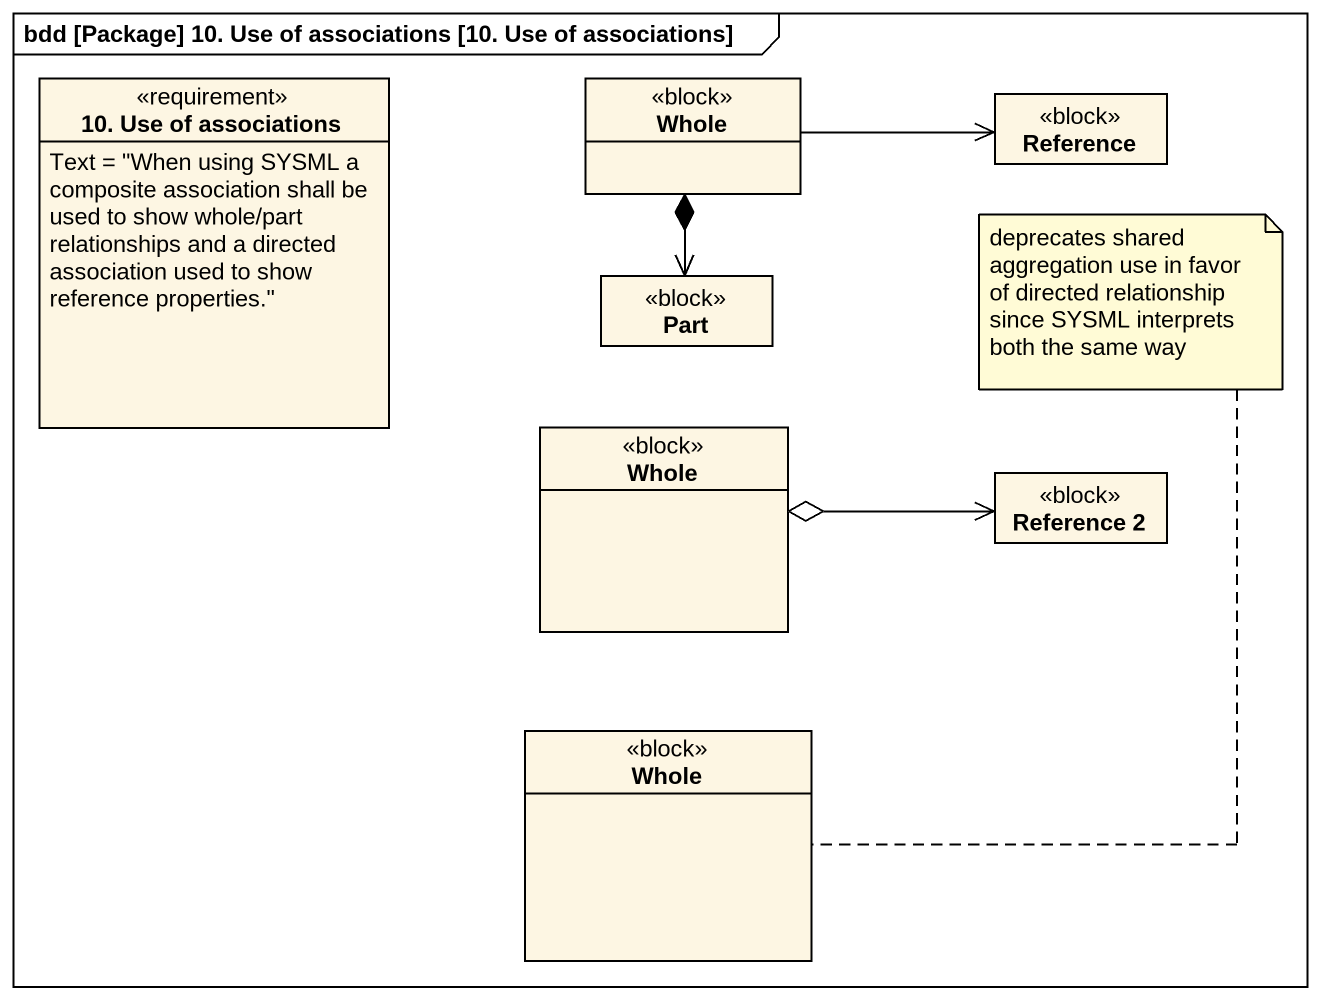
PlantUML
@startuml
mainframe bdd [Package] 10. Use of associations [10. Use of associations]
hide circle
hide empty members
class "10. Use of associations" as r10_Use_of_associations <<requirement>> {
  Text = "When using SYSML a composite association shall be used to show whole/part relationships and a directed association used to show reference properties."
}
class Whole <<block>>
class Reference <<block>>
class Part <<block>>
class "Whole" as Whole_2 <<block>>
class "Reference 2" as Reference_2 <<block>>
class "Whole" as Whole_3 <<block>>
Whole -right-> Reference
Whole *--> Part
Whole_2 o-right-> Reference_2
note top of Whole_3 : deprecates shared aggregation use in favor of directed relationship since SYSML interprets both the same way
@enduml
